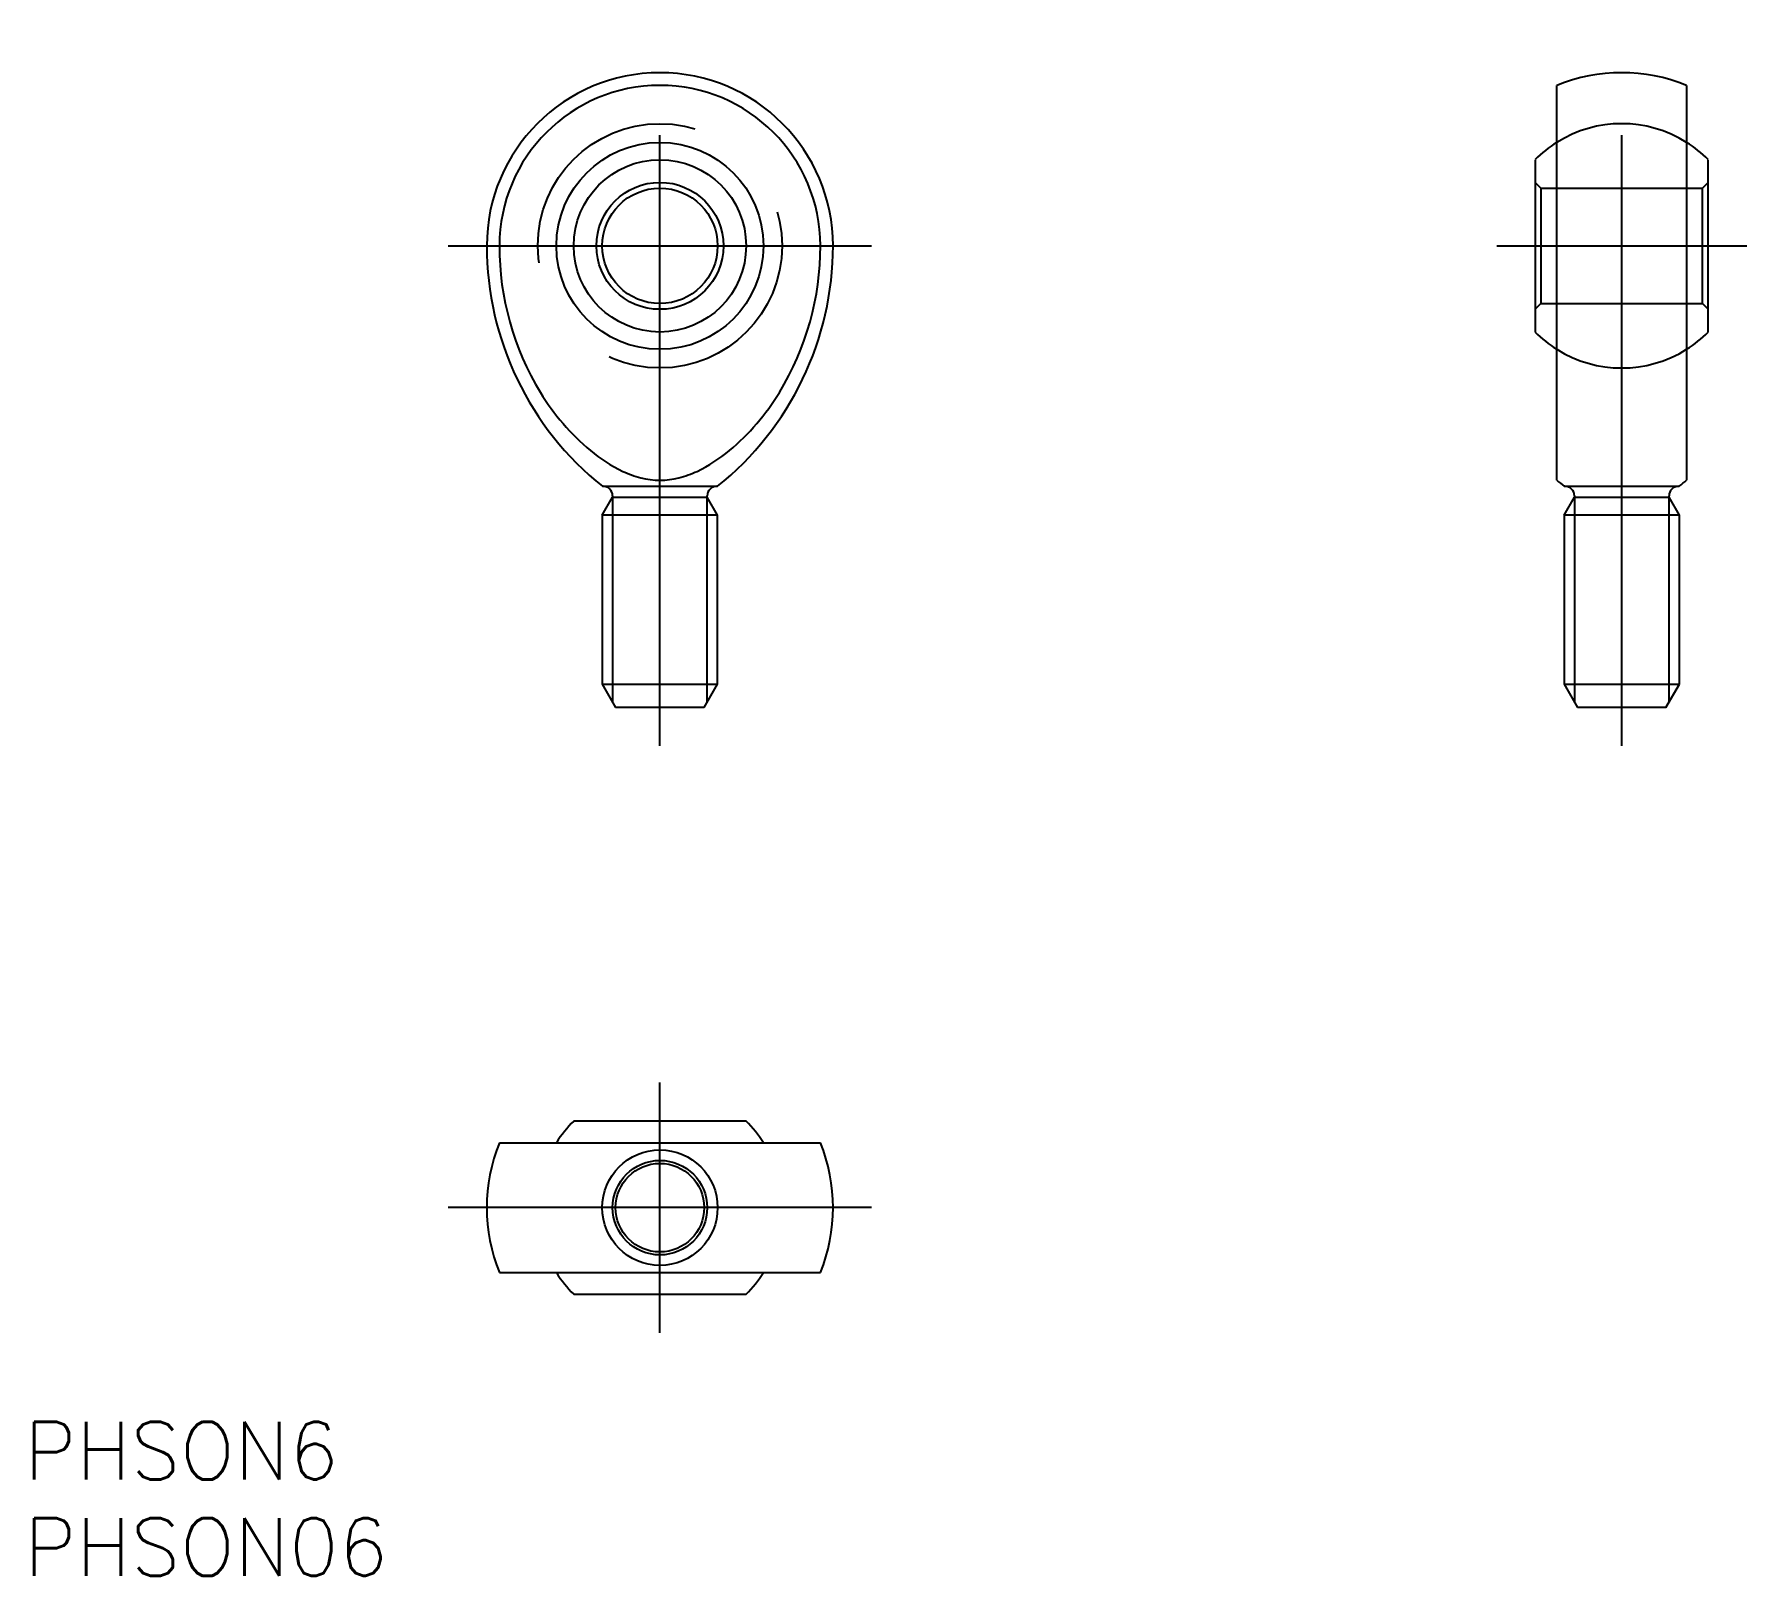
# Model space of a CAD drawing. Extents: x -32.5 to 56.5, y -19.1 to 61.
import ezdxf

# ---------------------------------------------------------------- set-up
doc = ezdxf.new("R2010")
doc.units = 0
doc.linetypes.add('CENTER', pattern=[50.8, 31.75, -6.35, 6.35, -6.35])
doc.linetypes.add('DASHED', pattern=[19.05, 12.7, -6.35])
doc.layers.get('0').update_dxf_attribs({"linetype": 'CONTINUOUS'})
doc.layers.add('CENTER', color=1, linetype='CENTER')
doc.styles.get("Standard").update_dxf_attribs({"font": 'txt.shx', "height": 3, "bigfont": 'bigfont.shx'})

msp = doc.modelspace()

# ---------------------------------------------------------------- linework, layer by layer
at = {"color": 7, "linetype": 'CONTINUOUS'}
for p, q in [((46.625, 37.82), (46.625, 58.343)), ((53.375, 58.343), (53.375, 37.82)), ((45.5, 54.48), (45.5, 45.52)), ((54.5, 45.52), (54.5, 54.48)), ((-2.987, 37.5), (2.987, 37.5)), ((47.013, 37.5), (52.987, 37.5)), ((-3, 36), (-2.459, 36.938)), ((-2.459, 37), (-2.459, 36.938)), ((-2.459, 36.938), (2.458, 36.938)), ((2.458, 36.938), (2.458, 37)), ((3, 36), (2.458, 36.938)), ((47, 36), (47.541, 36.938)), ((47.541, 37), (47.541, 36.938)), ((47.541, 36.938), (52.459, 36.938)), ((52.459, 36.938), (52.459, 37)), ((53, 36), (52.459, 36.938)), ((-3, 36), (-3, 27.212)), ((3, 36), (-3, 36)), ((3, 27.212), (3, 36)), ((47, 36), (47, 27.212)), ((53, 36), (47, 36)), ((53, 27.212), (53, 36)), ((-3, 27.212), (3, 27.212)), ((-3, 27.212), (-2.3, 26)), ((2.3, 26), (3, 27.212)), ((47, 27.212), (53, 27.212)), ((47, 27.212), (47.7, 26)), ((52.3, 26), (53, 27.212)), ((2.3, 26), (-2.3, 26)), ((52.3, 26), (47.7, 26)), ((4.48, 4.5), (-4.48, 4.5)), ((-8.343, 3.375), (8.343, 3.375)), ((-8.343, -3.375), (8.343, -3.375)), ((-4.48, -4.5), (4.48, -4.5))]:
    msp.add_line(p, q, dxfattribs=at)
at = {"color": 3, "linetype": 'DASHED'}
for p, q in [((45.8, 53), (45.5, 53.3)), ((45.8, 53), (45.8, 47)), ((45.8, 53), (54.2, 53)), ((54.2, 53), (54.5, 53.3)), ((54.2, 47), (54.2, 53)), ((45.8, 47), (45.5, 46.7)), ((45.8, 47), (54.2, 47)), ((54.2, 47), (54.5, 46.7))]:
    msp.add_line(p, q, dxfattribs=at)
at = {"color": 3, "linetype": 'CONTINUOUS'}
for p, q in [((-2.459, 36.938), (-2.459, 26.275)), ((2.458, 26.275), (2.458, 36.938)), ((47.541, 36.938), (47.541, 26.275)), ((52.459, 26.275), (52.459, 36.938))]:
    msp.add_line(p, q, dxfattribs=at)
at = {"color": 3, "linetype": 'DASHED'}
msp.add_circle((0, 50), 6.35, dxfattribs=at)
at = {"color": 7, "linetype": 'CONTINUOUS'}
for centre, radius in [((0, 50), 5.379), ((0, 50), 4.48), ((0, 50), 3.3), ((0, 50), 3), ((0, 0), 3), ((0, 0), 2.3)]:
    msp.add_circle(centre, radius, dxfattribs=at)
at = {"color": 3, "linetype": 'CONTINUOUS'}
msp.add_circle((0, 0), 2.458, dxfattribs=at)
at = {"color": 7, "linetype": 'CONTINUOUS'}
for centre, radius, start, end in [((0, 50), 9, 0, 180), ((50, 50), 9, 67.97569, 112.02431), ((0, 50), 8.343, 0, 180), ((50, 50), 6.35, 122.10659, 135.12611), ((50, 50), 6.35, 44.87389, 57.89341), ((7, 50), 16, 180, 231.37517), ((6.229, 49.969), 14.572, 179.87731, 211.37674), ((-7, 50), 16, 308.62483, 0), ((-6.229, 49.969), 14.572, 328.62326, 0.12269), ((50, 50), 6.35, 224.87389, 237.89341), ((50, 50), 6.35, 302.10659, 315.12611), ((4.249, 48.733), 12.238, 211.26289, 230.01582), ((-4.249, 48.733), 12.238, 309.98418, 328.73711), ((1.488, 45.465), 7.96, 230.12606, 244.54143), ((-1.488, 45.465), 7.96, 295.45857, 309.87394), ((-2.958, 37), 0.5, 0, 90), ((0.281, 43.015), 5.229, 244.94507, 255.91756), ((0, 41.879), 4.06, 255.86517, 284.13483), ((-0.281, 43.015), 5.229, 284.08244, 295.05493), ((2.959, 37), 0.5, 90, 180), ((57, 50), 16, 229.5761, 231.37517), ((47.042, 37), 0.5, 0, 90), ((52.959, 37), 0.5, 90, 180), ((43, 50), 16, 308.62483, 310.4239), ((0, 0), 6.35, 134.87389, 147.89341), ((0, 0), 6.35, 32.10659, 45.12611), ((0, 0), 9, 157.97569, 202.02431), ((0, 0), 9, 337.97569, 22.02431), ((0, 0), 6.35, 212.10659, 225.12611), ((0, 0), 6.35, 314.87389, 327.89341)]:
    msp.add_arc(centre, radius, start, end, dxfattribs=at)
at = {"color": 3, "linetype": 'DASHED'}
for start, end in [(57.89341, 122.10659), (237.89341, 302.10659)]:
    msp.add_arc((50, 50), 6.35, start, end, dxfattribs=at)
at = {"layer": 'CENTER', "color": 1, "linetype": 'CENTER'}
for p, q in [((0, 24), (0, 61)), ((50, 24), (50, 61)), ((-11, 50), (11, 50)), ((43.5, 50), (56.5, 50)), ((0, -6.5), (0, 6.5)), ((11, 0), (-11, 0))]:
    msp.add_line(p, q, dxfattribs=at)

# ---------------------------------------------------------------- texts
at = {"color": 7, "linetype": 'CONTINUOUS'}
for s, p in [('PHSON6', (-33.04, -14.135)), ('PHSON06', (-33.04, -19.135))]:
    msp.add_text(s, height=3, dxfattribs=at).set_placement(p)

doc.saveas('drawing.dxf')
